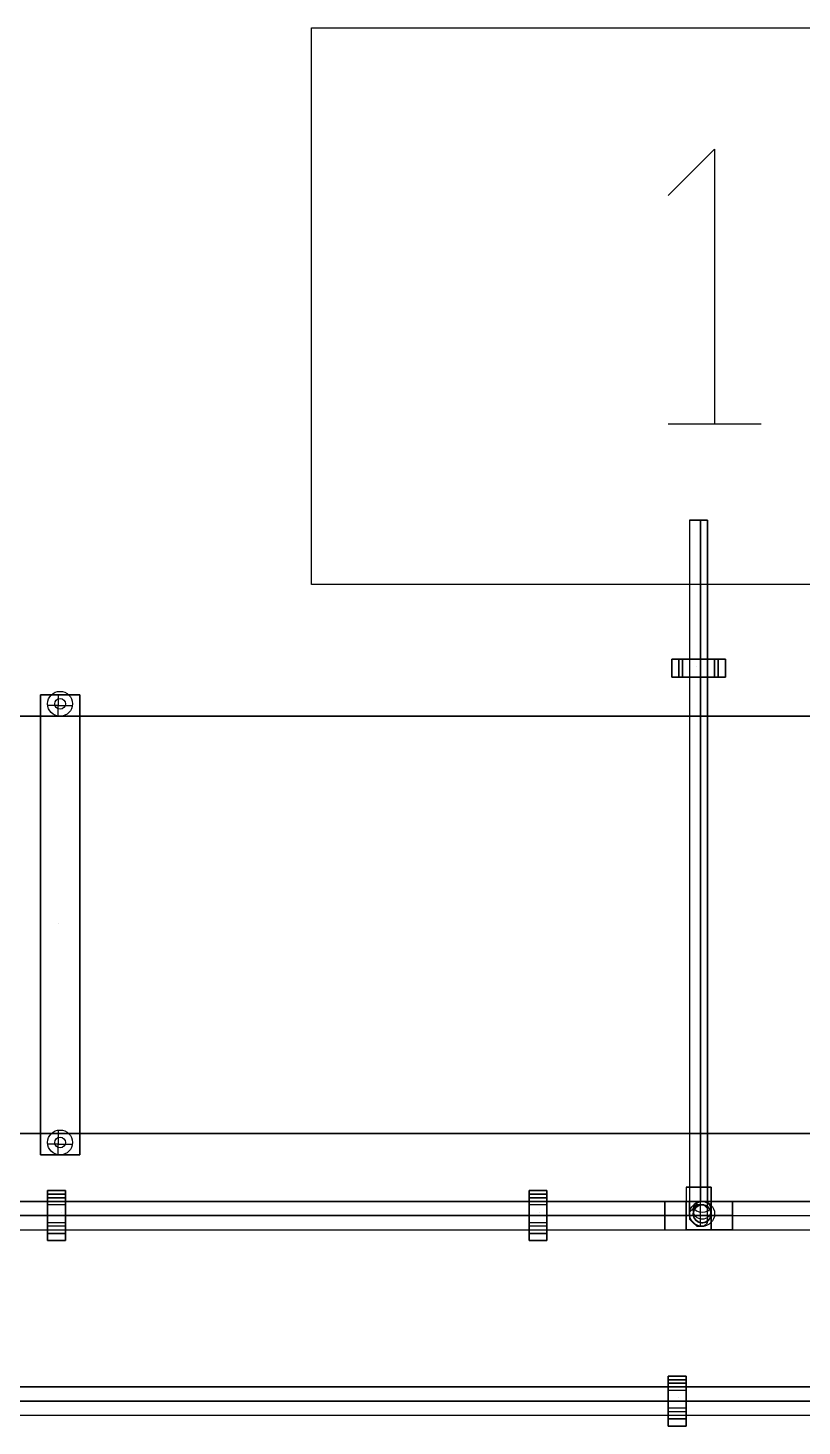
# Model space of a CAD drawing. Header units: metres. Extents: x 114 to 218, y 8 to 180.
# Drawn here: x 137 to 140.34, y 38.16 to 44.19 of the extents above; entities that cross this region are included whole.
import ezdxf

# ---------------------------------------------------------------- set-up
doc = ezdxf.new("R2010")
doc.units = ezdxf.units.M
doc.header["$MEASUREMENT"] = 0
for name, color, linetype in [('A-2D-AREA-IDEN', 7, 'Continuous'), ('E-Hanger', 7, 'Continuous'), ('E-TFP-HANGER', 7, 'Continuous'), ('E-TRAY-STD', 7, 'Continuous'), ('PI-Hanger', 7, 'Continuous'), ('PI-HWR-Fitting', 7, 'Continuous'), ('PI-HWR-Pipe', 7, 'Continuous'), ('PI-HWS-Pipe', 7, 'Continuous')]:
    doc.layers.add(name, color=color, linetype=linetype)

msp = doc.modelspace()

# ---------------------------------------------------------------- linework, layer by layer
at = {"layer": 'A-2D-AREA-IDEN', "color": 9, "true_color": 0xbababa}
for points in [[(145.4239, 44.1866), (145.4239, 41.787), (138.2253, 41.787), (138.2253, 44.1866), (145.4239, 44.1866)], [(139.7634, 43.4636), (139.9634, 43.6636), (139.9634, 42.4792)], [(139.7634, 42.4792), (140.1634, 42.4792)]]:
    msp.add_lwpolyline(points, dxfattribs=at)
at = {"layer": 'E-Hanger', "color": 3, "true_color": 0x00ff00}
for points in [[(137.0563, 41.3102), (137.0563, 39.3259), (137.2255, 39.3259), (137.2255, 41.3102), (137.0563, 41.3102)], [(137.2255, 39.3259), (137.0563, 39.3259), (137.0563, 41.3102), (137.2255, 41.3102), (137.2255, 39.3259)], [(137.0563, 41.3102), (137.0563, 41.3102)], [(137.0563, 41.3102), (137.0563, 41.3102)], [(137.2255, 41.3102), (137.2255, 41.3102)], [(137.2255, 41.3102), (137.2255, 41.3102)], [(137.1178, 41.264), (137.1178, 41.264)], [(137.1332, 41.2948), (137.1332, 41.2948)], [(137.1332, 41.2487), (137.1332, 41.2487)], [(137.1639, 41.264), (137.1639, 41.264)], [(137.1332, 40.3257), (137.1332, 40.3257)], [(137.1332, 39.4028), (137.1332, 39.4028)], [(137.0563, 39.3259), (137.0563, 39.3259)], [(137.0563, 39.3259), (137.0563, 39.3259)], [(137.1178, 39.3721), (137.1178, 39.3721)], [(137.1332, 39.3567), (137.1332, 39.3567)], [(137.1639, 39.3721), (137.1639, 39.3721)], [(137.2255, 39.3259), (137.2255, 39.3259)]]:
    msp.add_lwpolyline(points, dxfattribs=at)
for centre in [(137.1409, 41.2717), (137.1409, 41.2717), (137.1409, 41.2717), (137.1409, 41.2717), (137.1409, 39.3798), (137.1409, 39.3798), (137.1409, 39.3798), (137.1409, 39.3798)]:
    msp.add_circle(centre, 0.0231, dxfattribs=at)
at = {"layer": 'E-TFP-HANGER', "color": 3, "true_color": 0x00ff00}
for points in [[(137.1332, 41.3102), (137.1332, 41.264), (137.1947, 41.264)], [(137.1332, 41.2179), (137.1332, 41.264), (137.087, 41.264)], [(137.1332, 41.264), (137.1332, 41.264)], [(137.1332, 41.264), (137.1332, 41.264)], [(137.1947, 41.264), (137.1947, 41.264)], [(137.1332, 39.4336), (137.1332, 39.3721), (137.1947, 39.3721)], [(137.1332, 39.3259), (137.1332, 39.3721), (137.087, 39.3721)], [(137.1332, 39.3721), (137.1332, 39.3721)], [(137.1332, 39.3721), (137.1332, 39.3721)], [(137.1947, 39.3721), (137.1947, 39.3721)]]:
    msp.add_lwpolyline(points, dxfattribs=at)
for centre in [(137.1409, 41.2717), (137.1409, 39.3798)]:
    msp.add_circle(centre, 0.0538, dxfattribs=at)
at = {"layer": 'E-TRAY-STD', "color": 32, "true_color": 0xdd6e00}
for points in [[(126.489, 41.2179), (167.4659, 41.2179), (167.4659, 39.4182), (126.489, 39.4182), (126.489, 41.2179)], [(167.4659, 39.4182), (167.4659, 41.2179), (126.489, 41.2179), (126.489, 39.4182), (167.4659, 39.4182)]]:
    msp.add_lwpolyline(points, dxfattribs=at)
at = {"layer": 'PI-Hanger', "color": 2, "true_color": 0xffff00}
for points in [[(139.7788, 41.464), (140.0096, 41.464)], [(140.0096, 41.464), (140.0096, 41.3871), (139.7788, 41.3871), (139.7788, 41.464), (139.7788, 41.3871), (140.0096, 41.3871), (140.0096, 41.464), (139.7788, 41.464)], [(139.7788, 41.464), (139.7788, 41.464)], [(139.9634, 41.3871), (139.9788, 41.3871), (139.9788, 41.464), (139.9788, 41.3871), (139.948, 41.3871), (139.9019, 41.3871), (139.8404, 41.3871), (139.8096, 41.3871)], [(139.8096, 41.464), (139.8096, 41.3871), (139.8096, 41.464)], [(139.8096, 41.3871), (139.825, 41.3871), (139.825, 41.464), (139.8096, 41.464), (139.8404, 41.464), (139.9019, 41.464), (139.948, 41.464), (139.9788, 41.464), (139.9634, 41.464), (139.948, 41.464), (139.9019, 41.464), (139.8404, 41.464), (139.825, 41.464), (139.825, 41.3871)], [(139.8096, 41.464), (139.8096, 41.464)], [(139.8096, 41.464), (139.8096, 41.464)], [(139.825, 41.464), (139.825, 41.464)], [(139.825, 41.464), (139.825, 41.464)], [(139.8557, 41.464), (139.8557, 41.3871)], [(139.8557, 41.464), (139.8557, 41.3871)], [(139.8865, 41.4332), (139.8865, 41.4332)], [(139.9019, 41.4332), (139.9019, 41.4332), (139.9019, 41.4332), (139.9019, 41.4332)], [(139.9326, 41.464), (139.9326, 41.3871)], [(139.9326, 41.464), (139.9326, 41.3871)], [(139.9634, 41.464), (139.9634, 41.3871), (139.9634, 41.464)], [(139.9634, 41.464), (139.9634, 41.464)], [(139.9634, 41.464), (139.9634, 41.464)], [(139.9788, 41.464), (139.9788, 41.464)], [(139.9788, 41.464), (139.9788, 41.464)], [(140.0096, 41.464), (140.0096, 41.464)], [(139.8096, 41.3871), (139.8096, 41.3871)], [(139.8096, 41.3871), (139.8096, 41.3871)], [(139.9634, 41.3871), (139.948, 41.3871), (139.9019, 41.3871), (139.8404, 41.3871), (139.825, 41.3871)], [(139.825, 41.3871), (139.825, 41.3871)], [(139.825, 41.3871), (139.825, 41.3871)], [(139.9634, 41.3871), (139.9634, 41.3871)], [(139.9634, 41.3871), (139.9634, 41.3871)], [(139.9788, 41.3871), (139.9788, 41.3871)], [(139.9788, 41.3871), (139.9788, 41.3871)], [(140.0096, 41.3871), (140.0096, 41.3871)], [(137.1639, 38.9568), (137.087, 38.9568), (137.087, 39.1721), (137.1639, 39.1721), (137.087, 39.1721), (137.087, 38.9568), (137.1639, 38.9568), (137.1639, 39.1721)], [(137.087, 39.1567), (137.087, 39.126), (137.087, 39.0644), (137.087, 39.0029), (137.087, 38.9875)], [(137.1639, 39.1567), (137.087, 39.1567), (137.1639, 39.1567)], [(137.087, 39.1567), (137.087, 39.1414), (137.1639, 39.1414), (137.1639, 39.1567), (137.1639, 39.126), (137.1639, 39.0644), (137.1639, 39.0029), (137.1639, 38.9875), (137.1639, 39.0183), (137.1639, 39.0644), (137.1639, 39.126), (137.1639, 39.1414), (137.087, 39.1414)], [(137.087, 39.1567), (137.087, 39.1567)], [(137.087, 39.1567), (137.087, 39.1567)], [(137.087, 38.9875), (137.087, 39.0183), (137.087, 39.0644), (137.087, 39.126), (137.087, 39.1414)], [(137.087, 39.1414), (137.087, 39.1414)], [(137.087, 39.1414), (137.087, 39.1414)], [(137.1639, 39.1721), (137.1639, 38.9568)], [(137.1639, 39.1721), (137.1639, 39.1721)], [(137.1639, 39.1567), (137.1639, 39.1567)], [(137.1639, 39.1567), (137.1639, 39.1567)], [(137.1639, 39.1414), (137.1639, 39.1414)], [(137.1639, 39.1414), (137.1639, 39.1414)], [(139.2405, 38.9568), (139.1636, 38.9568), (139.1636, 39.1721), (139.2405, 39.1721), (139.1636, 39.1721), (139.1636, 38.9568), (139.2405, 38.9568), (139.2405, 39.1721)], [(139.1636, 39.1567), (139.1636, 39.126), (139.1636, 39.0644), (139.1636, 39.0029), (139.1636, 38.9875)], [(139.2405, 39.1567), (139.1636, 39.1567), (139.2405, 39.1567)], [(139.1636, 39.1567), (139.1636, 39.1414), (139.2405, 39.1414), (139.2405, 39.1567), (139.2405, 39.126), (139.2405, 39.0644), (139.2405, 39.0029), (139.2405, 38.9875), (139.2405, 39.0183), (139.2405, 39.0644), (139.2405, 39.126), (139.2405, 39.1414), (139.1636, 39.1414)], [(139.1636, 39.1567), (139.1636, 39.1567)], [(139.1636, 39.1567), (139.1636, 39.1567)], [(139.1636, 38.9875), (139.1636, 39.0183), (139.1636, 39.0644), (139.1636, 39.126), (139.1636, 39.1414)], [(139.1636, 39.1414), (139.1636, 39.1414)], [(139.1636, 39.1414), (139.1636, 39.1414)], [(139.2405, 39.1721), (139.2405, 38.9568)], [(139.2405, 39.1721), (139.2405, 39.1721)], [(139.2405, 39.1567), (139.2405, 39.1567)], [(139.2405, 39.1567), (139.2405, 39.1567)], [(139.2405, 39.1414), (139.2405, 39.1414)], [(139.2405, 39.1414), (139.2405, 39.1414)], [(137.1639, 39.1106), (137.087, 39.1106)], [(137.1639, 39.1106), (137.087, 39.1106)], [(137.1486, 39.0798), (137.1486, 39.0798)], [(139.2405, 39.1106), (139.1636, 39.1106)], [(139.2405, 39.1106), (139.1636, 39.1106)], [(139.2097, 39.0798), (139.2097, 39.0798)], [(137.1639, 39.0337), (137.087, 39.0337)], [(137.1639, 39.0183), (137.087, 39.0183)], [(137.1332, 39.0644), (137.1332, 39.0644)], [(137.1486, 39.0644), (137.1486, 39.0644), (137.1486, 39.0644)], [(137.1486, 39.0644), (137.1486, 39.0644)], [(139.2405, 39.0337), (139.1636, 39.0337)], [(139.2405, 39.0183), (139.1636, 39.0183)], [(139.2097, 39.0644), (139.2097, 39.0644), (139.2097, 39.0644), (139.2097, 39.0644)], [(139.2251, 39.0644), (139.2251, 39.0644)], [(137.1639, 38.9875), (137.087, 38.9875), (137.1639, 38.9875), (137.087, 38.9875), (137.1639, 38.9875)], [(137.087, 38.9875), (137.087, 38.9875)], [(137.087, 38.9875), (137.087, 38.9875)], [(137.087, 38.9875), (137.087, 38.9875)], [(137.087, 38.9875), (137.087, 38.9875)], [(137.087, 38.9568), (137.087, 38.9568)], [(137.1639, 38.9875), (137.1639, 38.9875)], [(137.1639, 38.9875), (137.1639, 38.9875)], [(137.1639, 38.9875), (137.1639, 38.9875)], [(137.1639, 38.9875), (137.1639, 38.9875)], [(137.1639, 38.9568), (137.1639, 38.9568)], [(139.2405, 38.9875), (139.1636, 38.9875), (139.2405, 38.9875), (139.1636, 38.9875), (139.2405, 38.9875)], [(139.1636, 38.9875), (139.1636, 38.9875)], [(139.1636, 38.9875), (139.1636, 38.9875)], [(139.1636, 38.9875), (139.1636, 38.9875)], [(139.1636, 38.9875), (139.1636, 38.9875)], [(139.1636, 38.9568), (139.1636, 38.9568)], [(139.2405, 38.9875), (139.2405, 38.9875)], [(139.2405, 38.9875), (139.2405, 38.9875)], [(139.2405, 38.9875), (139.2405, 38.9875)], [(139.2405, 38.9875), (139.2405, 38.9875)], [(139.2405, 38.9568), (139.2405, 38.9568)], [(139.8404, 38.1569), (139.7634, 38.1569), (139.7634, 38.3723), (139.8404, 38.3723), (139.7634, 38.3723), (139.7634, 38.1569), (139.8404, 38.1569), (139.8404, 38.3723)], [(139.7634, 38.3569), (139.7634, 38.3261), (139.7634, 38.2646), (139.7634, 38.2031), (139.7634, 38.1877)], [(139.8404, 38.3569), (139.7634, 38.3569), (139.8404, 38.3569)], [(139.7634, 38.3569), (139.7634, 38.3415), (139.8404, 38.3415), (139.8404, 38.3569), (139.8404, 38.3261), (139.8404, 38.2646), (139.8404, 38.2031), (139.8404, 38.1877), (139.8404, 38.2185), (139.8404, 38.2646), (139.8404, 38.3261), (139.8404, 38.3415), (139.7634, 38.3415)], [(139.7634, 38.3569), (139.7634, 38.3569)], [(139.7634, 38.3569), (139.7634, 38.3569)], [(139.8404, 38.3723), (139.8404, 38.1569)], [(139.8404, 38.3723), (139.8404, 38.3723)], [(139.8404, 38.3569), (139.8404, 38.3569)], [(139.8404, 38.3569), (139.8404, 38.3569)], [(139.7634, 38.1877), (139.7634, 38.2185), (139.7634, 38.2646), (139.7634, 38.3261), (139.7634, 38.3415)], [(139.7634, 38.3415), (139.7634, 38.3415)], [(139.7634, 38.3415), (139.7634, 38.3415)], [(139.8404, 38.3107), (139.7634, 38.3107)], [(139.8404, 38.3107), (139.7634, 38.3107)], [(139.8404, 38.3415), (139.8404, 38.3415)], [(139.8404, 38.3415), (139.8404, 38.3415)], [(139.8404, 38.2338), (139.7634, 38.2338)], [(139.8096, 38.28), (139.8096, 38.28)], [(139.8096, 38.2646), (139.8096, 38.2646), (139.8096, 38.2646), (139.8096, 38.2646)], [(139.825, 38.2646), (139.825, 38.2646)], [(139.8404, 38.2185), (139.7634, 38.2185)], [(139.8404, 38.1877), (139.7634, 38.1877), (139.8404, 38.1877), (139.7634, 38.1877), (139.8404, 38.1877)], [(139.7634, 38.1877), (139.7634, 38.1877)], [(139.7634, 38.1877), (139.7634, 38.1877)], [(139.7634, 38.1877), (139.7634, 38.1877)], [(139.7634, 38.1877), (139.7634, 38.1877)], [(139.8404, 38.1877), (139.8404, 38.1877)], [(139.8404, 38.1877), (139.8404, 38.1877)], [(139.8404, 38.1877), (139.8404, 38.1877)], [(139.8404, 38.1877), (139.8404, 38.1877)], [(139.7634, 38.1569), (139.7634, 38.1569)], [(139.8404, 38.1569), (139.8404, 38.1569)]]:
    msp.add_lwpolyline(points, dxfattribs=at)
at = {"layer": 'PI-HWR-Fitting', "color": 5, "true_color": 0x0000ff}
for points in [[(139.948, 39.1875), (139.9326, 39.1875), (139.9019, 39.1875), (139.8557, 39.1875), (139.8404, 39.1875), (139.8557, 39.1875), (139.9019, 39.1875), (139.9326, 39.1875), (139.9019, 39.1875), (139.8711, 39.1875), (139.8557, 39.1875), (139.8711, 39.1875), (139.9019, 39.1875), (139.9326, 39.1875), (139.948, 39.1875)], [(139.8404, 39.1875), (139.8404, 39.126)], [(139.8404, 39.1875), (139.8404, 39.126)], [(139.9326, 39.126), (139.9019, 39.126), (139.8711, 39.126), (139.8557, 39.126), (139.8711, 39.126), (139.9019, 39.126), (139.9326, 39.126), (139.9326, 39.1875)], [(139.8557, 39.1875), (139.8557, 39.126)], [(139.8557, 39.1875), (139.8557, 39.126)], [(139.9019, 39.1875), (139.9019, 39.126)], [(139.9019, 39.1875), (139.9019, 39.126)], [(139.9019, 39.1875), (139.9019, 39.126)], [(139.9019, 39.1875), (139.9019, 39.126)], [(139.9019, 39.1875), (139.9019, 39.1875)], [(139.9019, 39.1875), (139.9019, 39.1875)], [(139.9326, 39.126), (139.9326, 39.1875)], [(139.948, 39.1875), (139.948, 39.126)], [(139.948, 39.126), (139.948, 39.1875)], [(139.7481, 39.126), (139.7481, 39.1106), (139.7481, 39.0644), (139.7481, 39.0337), (139.7481, 39.0029), (139.7481, 39.0337), (139.7481, 39.0644), (139.7481, 39.1106), (139.7481, 39.126), (139.7481, 39.1106), (139.7481, 39.0644), (139.7481, 39.0183), (139.7481, 39.0029), (139.7481, 39.0183), (139.7481, 39.0644), (139.7481, 39.1106), (139.7481, 39.126)], [(139.7481, 39.126), (139.8404, 39.126)], [(139.7481, 39.126), (139.8404, 39.126)], [(139.948, 39.126), (139.8404, 39.126), (139.7481, 39.126)], [(139.8404, 39.126), (139.7481, 39.126)], [(139.8404, 39.0029), (139.8404, 39.0337), (139.8404, 39.0644), (139.8404, 39.1106), (139.8404, 39.126), (139.8404, 39.1106), (139.8404, 39.0644), (139.8404, 39.0337), (139.8404, 39.0029), (139.8404, 39.0337), (139.8404, 39.0644), (139.8404, 39.1106), (139.8404, 39.126), (139.8404, 39.1106), (139.8404, 39.0644), (139.8404, 39.0337), (139.8404, 39.0029), (139.8404, 39.0183), (139.8404, 39.0644), (139.8404, 39.1106), (139.8404, 39.126), (139.8404, 39.1106), (139.8404, 39.0644), (139.8404, 39.0183), (139.8404, 39.0029)], [(139.948, 39.126), (139.8404, 39.126)], [(139.8404, 39.126), (139.8557, 39.126), (139.9019, 39.126), (139.9326, 39.126), (139.948, 39.126), (139.9326, 39.126), (139.9019, 39.126), (139.8557, 39.126), (139.8404, 39.126)], [(139.9326, 39.126), (139.9019, 39.126), (139.8711, 39.126), (139.8557, 39.126), (139.8711, 39.126), (139.9019, 39.126), (139.9326, 39.126)], [(139.8557, 39.126), (139.8711, 39.126), (139.9019, 39.126), (139.9326, 39.126), (139.9019, 39.126), (139.8711, 39.126), (139.8557, 39.126)], [(139.8557, 39.126), (139.8557, 39.126)], [(139.8557, 39.126), (139.8711, 39.126), (139.9019, 39.126), (139.9326, 39.126), (139.9019, 39.126), (139.8711, 39.126), (139.8557, 39.126)], [(139.8557, 39.0644), (139.8557, 39.0798), (139.8557, 39.126)], [(139.8557, 39.126), (139.8557, 39.126)], [(139.8557, 39.126), (139.8557, 39.0798), (139.8557, 39.0644)], [(139.9019, 39.1106), (139.8865, 39.1106), (139.8711, 39.0952), (139.8557, 39.0798), (139.8557, 39.0644), (139.8557, 39.0491), (139.8711, 39.0337), (139.8865, 39.0183), (139.9019, 39.0183), (139.9173, 39.0183), (139.9326, 39.0337), (139.9326, 39.0491), (139.9326, 39.0644), (139.9326, 39.0798), (139.9326, 39.0952), (139.9173, 39.1106), (139.9019, 39.1106)], [(139.9019, 39.126), (139.9019, 39.126)], [(139.9019, 39.126), (139.9019, 39.126)], [(139.9019, 39.0183), (139.9019, 39.0491), (139.9019, 39.126)], [(139.9019, 39.1106), (139.9019, 39.126)], [(139.9019, 39.126), (139.9019, 39.126)], [(139.9019, 39.126), (139.9019, 39.126)], [(139.9019, 39.1106), (139.9019, 39.1106)], [(139.9019, 39.1106), (139.9019, 39.1106)], [(139.9019, 39.1106), (139.9019, 39.1106)], [(139.9019, 39.1106), (139.9019, 39.1106)], [(139.9019, 39.1106), (139.9019, 39.1106)], [(139.9019, 39.1106), (139.9019, 39.1106)], [(139.9019, 39.1106), (139.9019, 39.1106)], [(139.9019, 39.1106), (139.9019, 39.1106)], [(139.9019, 39.1106), (139.9019, 39.1106)], [(139.9019, 39.1106), (139.9019, 39.1106)], [(139.9326, 39.126), (139.9326, 39.126)], [(139.9326, 39.0644), (139.9326, 39.0798), (139.9326, 39.126)], [(139.9326, 39.126), (139.9326, 39.126)], [(139.9326, 39.0644), (139.9326, 39.0798), (139.9326, 39.126)], [(139.948, 39.0029), (139.948, 39.0337), (139.948, 39.0644), (139.948, 39.1106), (139.948, 39.126), (139.948, 39.1106), (139.948, 39.0644), (139.948, 39.0337), (139.948, 39.0029)], [(139.948, 39.126), (139.948, 39.1106), (139.948, 39.0644), (139.948, 39.0337), (139.948, 39.0029), (139.948, 39.0337), (139.948, 39.0644), (139.948, 39.1106), (139.948, 39.126), (139.948, 39.1106), (139.948, 39.0644), (139.948, 39.0183), (139.948, 39.0029), (139.948, 39.0183), (139.948, 39.0644), (139.948, 39.1106), (139.948, 39.126)], [(140.0403, 39.126), (139.948, 39.126)], [(140.0403, 39.126), (139.948, 39.126)], [(140.0403, 39.126), (139.948, 39.126)], [(140.0403, 39.126), (139.948, 39.126)], [(140.0403, 39.0029), (140.0403, 39.0337), (140.0403, 39.0644), (140.0403, 39.1106), (140.0403, 39.126), (140.0403, 39.1106), (140.0403, 39.0644), (140.0403, 39.0337), (140.0403, 39.0029), (140.0403, 39.0183), (140.0403, 39.0644), (140.0403, 39.1106), (140.0403, 39.126), (140.0403, 39.1106), (140.0403, 39.0644), (140.0403, 39.0183), (140.0403, 39.0029)], [(139.7481, 39.0644), (139.8404, 39.0644)], [(139.7481, 39.0644), (139.8404, 39.0644)], [(139.7481, 39.0644), (139.8404, 39.0644)], [(139.7481, 39.0644), (139.8404, 39.0644)], [(139.7481, 39.0644), (139.7481, 39.0644)], [(139.8557, 39.0644), (139.8404, 39.0644)], [(139.948, 39.0644), (139.8404, 39.0644)], [(139.8404, 39.0644), (139.8404, 39.0644)], [(139.8404, 39.0644), (139.8404, 39.0644)], [(139.8404, 39.0644), (139.8404, 39.0644)], [(139.8404, 39.0644), (139.8404, 39.0644)], [(139.8404, 39.0644), (139.8404, 39.0644)], [(139.8557, 39.0644), (139.8557, 39.0644)], [(139.8557, 39.0644), (139.8557, 39.0644)], [(139.8557, 39.0644), (139.8557, 39.0644)], [(139.8557, 39.0644), (139.8557, 39.0644)], [(139.8557, 39.0644), (139.8557, 39.0644)], [(139.9019, 39.0183), (139.9019, 39.0183)], [(139.9019, 39.0183), (139.9019, 39.0183)], [(139.9019, 39.0183), (139.9019, 39.0183)], [(139.9019, 39.0183), (139.9019, 39.0183)], [(139.9019, 39.0183), (139.9019, 39.0183)], [(139.9019, 39.0183), (139.9019, 39.0183)], [(139.9019, 39.0183), (139.9019, 39.0183)], [(139.9019, 39.0183), (139.9019, 39.0183)], [(139.948, 39.0644), (139.9326, 39.0644)], [(139.9326, 39.0644), (139.9326, 39.0644)], [(139.9326, 39.0644), (139.9326, 39.0644)], [(139.9326, 39.0644), (139.9326, 39.0644)], [(139.9326, 39.0644), (139.9326, 39.0644)], [(139.9326, 39.0644), (139.9326, 39.0644)], [(140.0403, 39.0644), (139.948, 39.0644)], [(140.0403, 39.0644), (139.948, 39.0644)], [(140.0403, 39.0644), (139.948, 39.0644)], [(140.0403, 39.0644), (139.948, 39.0644)], [(139.948, 39.0644), (139.948, 39.0644)], [(139.948, 39.0644), (139.948, 39.0644)], [(139.948, 39.0644), (139.948, 39.0644)], [(139.948, 39.0644), (139.948, 39.0644)], [(140.0403, 39.0644), (140.0403, 39.0644)], [(139.7481, 39.0029), (139.8404, 39.0029)], [(139.7481, 39.0029), (139.8404, 39.0029)], [(139.7481, 39.0029), (139.8404, 39.0029)], [(139.7481, 39.0029), (139.8404, 39.0029)], [(139.948, 39.0029), (139.8404, 39.0029)], [(139.8404, 39.0029), (139.8404, 39.0029)], [(139.8404, 39.0029), (139.948, 39.0029)], [(140.0403, 39.0029), (139.948, 39.0029)], [(140.0403, 39.0029), (139.948, 39.0029)], [(139.948, 39.0029), (140.0403, 39.0029)], [(139.948, 39.0029), (140.0403, 39.0029)]]:
    msp.add_lwpolyline(points, dxfattribs=at)
for centre, radius in [((139.9096, 39.0721), 0.0538), ((139.9096, 39.0721), 0.0538), ((139.9096, 39.0721), 0.0538), ((139.9096, 39.0721), 0.0538), ((139.9096, 39.0875), 0.0385), ((139.9096, 39.0721), 0.0385), ((139.9096, 39.0721), 0.0385), ((139.9096, 39.0721), 0.0385), ((139.9096, 39.0721), 0.0385), ((139.9096, 39.0721), 0.0385), ((139.9096, 39.0721), 0.0385), ((139.9096, 39.0721), 0.0385), ((139.9096, 39.0721), 0.0385)]:
    msp.add_circle(centre, radius, dxfattribs=at)
for centre, radius, start, end in [((139.9096, 39.0721), 0.0385, 90, 180), ((139.9096, 39.0721), 0.0385, 180, 122.70996), ((139.9096, 39.0721), 0.0385, 57.29317, 0.01132), ((139.9096, 39.0722), 0.0384, 122.74447, 57.26982), ((139.9096, 39.0721), 0.0385, 0, 90)]:
    msp.add_arc(centre, radius, start, end, dxfattribs=at)
for points, start_tangent, end_tangent in [([(139.9096, 39.126), (139.8711, 39.1029)], (-1, 0), (0, -1)), ([(139.8711, 39.1029), (139.9096, 39.0798)], (0, -1), (1, 0)), ([(139.948, 39.1029), (139.9096, 39.126)], (0, 1), (-1, 0)), ([(139.9096, 39.0798), (139.948, 39.1029)], (1, 0), (0, 1))]:
    msp.add_spline(points, degree=3, dxfattribs=dict(at, start_tangent=start_tangent, end_tangent=end_tangent))
at = {"layer": 'PI-HWR-Pipe', "color": 5, "true_color": 0x0000ff}
for points in [[(126.489, 39.0644), (151.0998, 39.0644), (151.0998, 42.8022)], [(139.9326, 42.0639), (139.9019, 42.0639), (139.8711, 42.0639), (139.8557, 42.0639), (139.8711, 42.0639), (139.9019, 42.0639), (139.9326, 42.0639)], [(139.8557, 42.0639), (139.8557, 39.126)], [(139.8557, 42.0639), (139.8557, 39.126)], [(139.9019, 39.0644), (139.9019, 42.0639)], [(139.9019, 42.0639), (139.9019, 39.126)], [(139.9019, 42.0639), (139.9019, 39.126)], [(139.9019, 42.0639), (139.9019, 42.0639)], [(139.9326, 42.0639), (139.9326, 39.126)], [(139.9326, 39.126), (139.9326, 39.126), (139.9326, 42.0639)], [(139.9019, 40.5872), (139.9019, 40.5872)], [(126.489, 39.126), (139.8404, 39.126)], [(139.8404, 39.126), (126.489, 39.126)], [(139.8404, 39.0029), (139.8404, 39.0337), (139.8404, 39.0644), (139.8404, 39.1106), (139.8404, 39.126), (139.8404, 39.1106), (139.8404, 39.0644), (139.8404, 39.0337), (139.8404, 39.0029)], [(139.8557, 39.126), (139.8711, 39.126), (139.9019, 39.126), (139.9326, 39.126), (139.9019, 39.126), (139.8711, 39.126), (139.8557, 39.126)], [(139.9019, 39.1106), (139.9019, 39.1106)], [(139.948, 39.126), (139.948, 39.1106), (139.948, 39.0644), (139.948, 39.0337), (139.948, 39.0029), (139.948, 39.0337), (139.948, 39.0644), (139.948, 39.1106), (139.948, 39.126), (151.0229, 39.126)], [(151.0229, 39.126), (139.948, 39.126)], [(126.489, 39.0644), (139.8404, 39.0644)], [(139.8404, 39.0644), (139.8404, 39.0644), (126.489, 39.0644)], [(139.8557, 39.0644), (139.8557, 39.0644)], [(139.9019, 39.0183), (139.9019, 39.0183)], [(139.9326, 39.0644), (139.9326, 39.0644)], [(139.948, 39.0644), (151.0229, 39.0644)], [(139.948, 39.0644), (139.948, 39.0644), (151.0229, 39.0644)], [(126.489, 39.0029), (139.8404, 39.0029)], [(126.489, 39.0029), (139.8404, 39.0029)], [(139.948, 39.0029), (151.0229, 39.0029)], [(139.948, 39.0029), (151.0229, 39.0029)]]:
    msp.add_lwpolyline(points, dxfattribs=at)
msp.add_circle((139.9096, 39.0721), 0.0385, dxfattribs=at)
msp.add_circle((139.9096, 39.0721), 0.0385, dxfattribs=at)
at = {"layer": 'PI-HWS-Pipe', "color": 1, "true_color": 0xff0000}
for points in [[(126.489, 38.2646), (151.8996, 38.2646), (151.8996, 43.4021)], [(126.489, 38.3261), (140.4402, 38.3261)], [(140.4402, 38.3261), (126.489, 38.3261)], [(126.489, 38.2646), (140.4402, 38.2646)], [(140.4402, 38.2646), (140.4402, 38.2646), (126.489, 38.2646)], [(126.489, 38.2031), (140.4402, 38.2031)], [(126.489, 38.2031), (140.4402, 38.2031)]]:
    msp.add_lwpolyline(points, dxfattribs=at)

doc.saveas('drawing.dxf')
